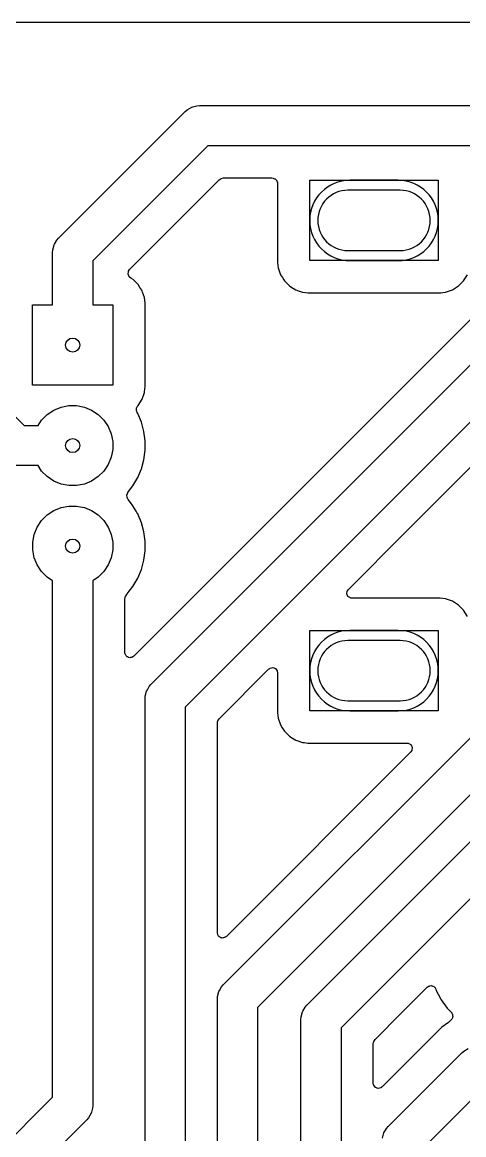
# Model space of a CAD drawing. Header units: millimetres. Extents: x 20 to 124, y -124 to -20.
# Drawn here: x 38.16 to 49.15, y -47.67 to -20 of the extents above; entities that cross this region are included whole.
import ezdxf

# ---------------------------------------------------------------- set-up
doc = ezdxf.new("R2010")
doc.units = ezdxf.units.MM
doc.layers.add('B.Cu', color=153, linetype='CONTINUOUS', true_color=0x4d7fc4)
doc.layers.add('Edge.Cuts', color=254, linetype='CONTINUOUS', true_color=0xd0d2cd)

msp = doc.modelspace()

# ---------------------------------------------------------------- linework, layer by layer
at = {"layer": 'B.Cu', "linetype": 'CONTINUOUS'}
for p, q in [((42.270819, -22.176423), (42.383858, -22.11116)), ((42.383858, -22.11116), (42.410501, -22.10402)), ((42.410501, -22.10402), (42.509937, -22.077377)), ((42.509937, -22.077377), (42.509952, -22.077377)), ((42.509952, -22.077377), (42.5752, -22.0731)), ((42.5752, -22.0731), (81.4994, -22.0731)), ((39.066447, -25.374747), (42.221647, -22.219546)), ((42.221647, -22.219546), (42.270811, -22.17643)), ((42.270811, -22.17643), (42.270819, -22.176423)), ((42.782307, -23.0731), (39.92, -25.935406)), ((81.292294, -23.0731), (42.782307, -23.0731)), ((40.836393, -26.151089), (43.06496, -23.922523)), ((43.06496, -23.922523), (43.09321, -23.901375)), ((43.09321, -23.901375), (43.116302, -23.888767)), ((43.116302, -23.888767), (43.175727, -23.8736)), ((43.175727, -23.8736), (44.37767, -23.8736)), ((44.37767, -23.8736), (44.412606, -23.878623)), ((44.412606, -23.878623), (44.427604, -23.883027)), ((44.427604, -23.883027), (44.442594, -23.892657)), ((44.442594, -23.892657), (44.459675, -23.897667)), ((44.459675, -23.897667), (44.486355, -23.920772)), ((44.486355, -23.920772), (44.487542, -23.922141)), ((44.487542, -23.922141), (44.515018, -23.977002)), ((44.515018, -23.977002), (44.516663, -23.98456)), ((44.516663, -23.98456), (44.5195, -24.010931)), ((44.5195, -24.010931), (44.5195, -25.974966)), ((45.32, -25.93), (45.32, -23.93)), ((45.32, -23.93), (48.52, -23.93)), ((47.52, -23.93), (46.32, -23.93)), ((48.52, -23.93), (48.52, -25.93)), ((52.615372, -24.095442), (40.944788, -35.766026)), ((47.57, -24.18), (46.27, -24.18)), ((41.366647, -36.476247), (53.216447, -24.626447)), ((38.969171, -25.517713), (39.023323, -25.423919)), ((39.023323, -25.423919), (39.023338, -25.423903)), ((39.023338, -25.423903), (39.066447, -25.374747)), ((38.92, -25.7283), (38.924277, -25.663052)), ((38.92, -27.03), (38.92, -25.7283)), ((38.924277, -25.663037), (38.95806, -25.536958)), ((38.924277, -25.663052), (38.924277, -25.663037)), ((38.95806, -25.536958), (38.969171, -25.517713)), ((53.777106, -25.48), (42.2202, -37.036906)), ((46.27, -25.68), (47.57, -25.68)), ((39.92, -25.935406), (39.92, -27.03)), ((44.5195, -25.974966), (44.534627, -26.10923)), ((48.52, -25.93), (45.32, -25.93)), ((46.32, -25.93), (47.52, -25.93)), ((40.797533, -26.266651), (40.806768, -26.197399)), ((40.827203, -26.329903), (40.797533, -26.266651)), ((40.806768, -26.197399), (40.810766, -26.188403)), ((40.810766, -26.188403), (40.836393, -26.151089)), ((44.534627, -26.10923), (44.53463, -26.109252)), ((44.53463, -26.109252), (44.534631, -26.109255)), ((44.534631, -26.109255), (44.59421, -26.279522)), ((44.59421, -26.279522), (44.594213, -26.279527)), ((44.594213, -26.279527), (44.64079, -26.353653)), ((49.149816, -26.432262), (49.245789, -26.279522)), ((40.836403, -26.340304), (40.827203, -26.329903)), ((40.863305, -26.363138), (40.836403, -26.340304)), ((40.92226, -26.400182), (40.863305, -26.363138)), ((40.922262, -26.400184), (40.92226, -26.400182)), ((41.049816, -26.527738), (40.922262, -26.400184)), ((41.094143, -26.598284), (41.049816, -26.527738)), ((44.64079, -26.353653), (44.640791, -26.353654)), ((44.640791, -26.353654), (44.676753, -26.410888)), ((44.676753, -26.410888), (44.690184, -26.432262)), ((44.690184, -26.432262), (44.817738, -26.559816)), ((44.817738, -26.559816), (44.874413, -26.595427)), ((48.869522, -26.655789), (49.022262, -26.559816)), ((49.022262, -26.559816), (49.149816, -26.432262)), ((41.137767, -26.667711), (41.094143, -26.598283)), ((41.094143, -26.598283), (41.094143, -26.598284)), ((41.141345, -26.673406), (41.137767, -26.667711)), ((41.145789, -26.680478), (41.141345, -26.673406)), ((41.157998, -26.715369), (41.145789, -26.680478)), ((41.205366, -26.850737), (41.157998, -26.715369)), ((44.874413, -26.595427), (44.970477, -26.655789)), ((44.970477, -26.655789), (44.970481, -26.65579)), ((44.970481, -26.65579), (45.056277, -26.685812)), ((45.056277, -26.685812), (45.056281, -26.685812)), ((45.056281, -26.685812), (45.064261, -26.688605)), ((45.064261, -26.688605), (45.140745, -26.715368)), ((45.140745, -26.715368), (45.14075, -26.715369)), ((45.14075, -26.715369), (45.217152, -26.723977)), ((45.217152, -26.723977), (45.27504, -26.730499)), ((45.27504, -26.730499), (45.275043, -26.7305)), ((45.275043, -26.7305), (45.275046, -26.7305)), ((45.275046, -26.7305), (45.27613, -26.7305)), ((45.27613, -26.7305), (48.564957, -26.7305)), ((48.564957, -26.7305), (48.57475, -26.7305)), ((48.57475, -26.7305), (48.582345, -26.72854)), ((48.582345, -26.72854), (48.632104, -26.722934)), ((48.632104, -26.722934), (48.692348, -26.716146)), ((48.692348, -26.716146), (48.695808, -26.715952)), ((48.695808, -26.715952), (48.695813, -26.715952)), ((48.695813, -26.715952), (48.698781, -26.715533)), ((48.698781, -26.715533), (48.699253, -26.715368)), ((48.699253, -26.715368), (48.699255, -26.715368)), ((48.699255, -26.715368), (48.869522, -26.655789)), ((38.42, -29.03), (38.42, -27.03)), ((38.42, -27.03), (38.92, -27.03)), ((39.92, -27.03), (40.42, -27.03)), ((40.42, -27.03), (40.42, -29.03)), ((41.205367, -26.850743), (41.205366, -26.850737)), ((41.205368, -26.850745), (41.205367, -26.850743)), ((41.2205, -26.985046), (41.205368, -26.850745)), ((41.2205, -29.074954), (41.2205, -26.985046)), ((35.605853, -27.426447), (38.209407, -30.03)), ((47.689088, -32.700097), (51.955589, -28.433594)), ((40.42, -29.03), (38.42, -29.03)), ((41.145789, -29.379522), (41.205368, -29.209255)), ((41.205368, -29.209255), (41.205546, -29.207682)), ((41.205546, -29.207682), (41.21691, -29.106818)), ((41.21691, -29.106818), (41.2205, -29.074954)), ((38.948603, -29.648079), (39.129715, -29.57306)), ((39.129715, -29.57306), (39.321983, -29.534815)), ((39.321983, -29.534815), (39.518017, -29.534815)), ((39.518017, -29.534815), (39.710285, -29.57306)), ((39.710285, -29.57306), (39.891397, -29.648079)), ((41.009098, -29.662545), (41.012421, -29.592763)), ((41.012421, -29.592763), (41.015322, -29.58438)), ((41.015322, -29.58438), (41.044828, -29.537248)), ((41.044828, -29.537248), (41.049816, -29.532262)), ((41.049816, -29.532262), (41.049817, -29.53226)), ((41.049817, -29.53226), (41.049818, -29.53226)), ((41.049818, -29.53226), (41.145787, -29.379526)), ((41.145787, -29.379524), (41.145789, -29.379522)), ((41.145787, -29.379526), (41.145787, -29.379524)), ((38.64699, -29.895607), (38.785607, -29.75699)), ((38.785607, -29.75699), (38.948603, -29.648079)), ((39.891397, -29.648079), (40.054393, -29.75699)), ((40.054393, -29.75699), (40.19301, -29.895607)), ((41.009565, -29.664473), (41.009098, -29.662545)), ((41.012783, -29.677737), (41.009565, -29.664473)), ((41.025898, -29.7105), (41.012783, -29.677737)), ((41.038284, -29.731951), (41.025898, -29.7105)), ((41.128606, -29.950007), (41.038284, -29.731951)), ((38.209407, -30.03), (38.557191, -30.03)), ((38.557191, -30.03), (38.64699, -29.895607)), ((40.19301, -29.895607), (40.301921, -30.058603)), ((40.301921, -30.058603), (40.37694, -30.239715)), ((41.189693, -30.177986), (41.128606, -29.950007)), ((40.37694, -30.239715), (40.415185, -30.431983)), ((40.415185, -30.431983), (40.415185, -30.628017)), ((41.2205, -30.411989), (41.189693, -30.177986)), ((41.2205, -30.648011), (41.2205, -30.411989)), ((40.415185, -30.628017), (40.37694, -30.820285)), ((41.189693, -30.882014), (41.2205, -30.648011)), ((45.247547, -44.452447), (59.22, -30.479994)), ((40.37694, -30.820285), (40.301921, -31.001397)), ((41.128606, -31.109993), (41.189693, -30.882014)), ((38.557191, -31.03), (38.0023, -31.03)), ((38.64699, -31.164393), (38.557191, -31.03)), ((38.785607, -31.30301), (38.64699, -31.164393)), ((40.19301, -31.164393), (40.054393, -31.30301)), ((40.301921, -31.001397), (40.19301, -31.164393)), ((41.038284, -31.328049), (41.128606, -31.109993)), ((38.948603, -31.411921), (38.785607, -31.30301)), ((39.129715, -31.48694), (38.948603, -31.411921)), ((39.321983, -31.525185), (39.129715, -31.48694)), ((39.518017, -31.525185), (39.321983, -31.525185)), ((39.710285, -31.48694), (39.518017, -31.525185)), ((39.891397, -31.411921), (39.710285, -31.48694)), ((40.054393, -31.30301), (39.891397, -31.411921)), ((40.835995, -31.642283), (40.920273, -31.53245)), ((40.920273, -31.53245), (41.038284, -31.328049)), ((40.770365, -31.754649), (40.772147, -31.745959)), ((40.776177, -31.824274), (40.770365, -31.754649)), ((40.772147, -31.745959), (40.79524, -31.695396)), ((40.779415, -31.832648), (40.776177, -31.824274)), ((40.79524, -31.695396), (40.835995, -31.642283)), ((38.948603, -32.148079), (39.129715, -32.07306)), ((39.129715, -32.07306), (39.321983, -32.034815)), ((39.321983, -32.034815), (39.518017, -32.034815)), ((39.518017, -32.034815), (39.710285, -32.07306)), ((39.710285, -32.07306), (39.891397, -32.148079)), ((40.781815, -31.838857), (40.779415, -31.832648)), ((40.799094, -31.869627), (40.781815, -31.838857)), ((40.860319, -31.949416), (40.799094, -31.869627)), ((40.920272, -32.027548), (40.860319, -31.949416)), ((40.920273, -32.02755), (40.920272, -32.027548)), ((40.996118, -32.158918), (40.920273, -32.02755)), ((38.64699, -32.395607), (38.785607, -32.25699)), ((38.785607, -32.25699), (38.948603, -32.148079)), ((39.891397, -32.148079), (40.054393, -32.25699)), ((40.054393, -32.25699), (40.19301, -32.395607)), ((41.036297, -32.228509), (40.996118, -32.158918)), ((41.037382, -32.230255), (41.036297, -32.228509)), ((41.038162, -32.23166), (41.037382, -32.230255)), ((41.038277, -32.231938), (41.038162, -32.23166)), ((41.03828, -32.231943), (41.038277, -32.231938)), ((41.038282, -32.231948), (41.03828, -32.231943)), ((41.038284, -32.231951), (41.038282, -32.231948)), ((41.128606, -32.450007), (41.038284, -32.231951)), ((38.46306, -32.739715), (38.538079, -32.558603)), ((38.538079, -32.558603), (38.64699, -32.395607)), ((40.19301, -32.395607), (40.301921, -32.558603)), ((40.301921, -32.558603), (40.37694, -32.739715)), ((41.189693, -32.677986), (41.128606, -32.450007)), ((38.424815, -32.931983), (38.46306, -32.739715)), ((38.424815, -33.128017), (38.424815, -32.931983)), ((40.37694, -32.739715), (40.415185, -32.931983)), ((40.415185, -32.931983), (40.415185, -33.128017)), ((41.2205, -32.911989), (41.189693, -32.677986)), ((41.2205, -33.148011), (41.2205, -32.911989)), ((46.281524, -34.10766), (47.689088, -32.700097)), ((38.46306, -33.320285), (38.424815, -33.128017)), ((40.415185, -33.128017), (40.37694, -33.320285)), ((41.189693, -33.382014), (41.2205, -33.148011)), ((38.538079, -33.501397), (38.46306, -33.320285)), ((40.37694, -33.320285), (40.301921, -33.501397)), ((41.128606, -33.609993), (41.189693, -33.382014)), ((38.64699, -33.664393), (38.538079, -33.501397)), ((38.785607, -33.80301), (38.64699, -33.664393)), ((40.19301, -33.664393), (40.054393, -33.80301)), ((40.301921, -33.501397), (40.19301, -33.664393)), ((41.038284, -33.828049), (41.128606, -33.609993)), ((38.92, -33.892808), (38.785607, -33.80301)), ((38.92, -46.739293), (38.92, -33.892808)), ((40.054393, -33.80301), (39.92, -33.892808)), ((39.92, -33.892808), (39.92, -46.9464)), ((40.825195, -34.156358), (40.920273, -34.03245)), ((40.920273, -34.03245), (41.038284, -33.828049)), ((43.168347, -43.948547), (53.302557, -33.814336)), ((40.7205, -34.344982), (40.725522, -34.310049)), ((40.725522, -34.310049), (40.725591, -34.309815)), ((40.725591, -34.309815), (40.732934, -34.284804)), ((40.732934, -34.284804), (40.76423, -34.23206)), ((40.76423, -34.23206), (40.776588, -34.219703)), ((40.776588, -34.219703), (40.776592, -34.219699)), ((40.776592, -34.219699), (40.778141, -34.217681)), ((40.778141, -34.217681), (40.825195, -34.156358)), ((54.273553, -34.257553), (44.0219, -44.509206)), ((46.243285, -34.21996), (46.243599, -34.217773)), ((46.27231, -34.283516), (46.243285, -34.21996)), ((46.243599, -34.217773), (46.253225, -34.150811)), ((46.253225, -34.150811), (46.256415, -34.143824)), ((46.256415, -34.143824), (46.281524, -34.10766)), ((46.331088, -34.32129), (46.27231, -34.283516)), ((40.7205, -35.676578), (40.7205, -34.344982)), ((46.341942, -34.324477), (46.331088, -34.32129)), ((46.376877, -34.3295), (46.341942, -34.324477)), ((48.564954, -34.3295), (46.376877, -34.3295)), ((48.56496, -34.3295), (48.564954, -34.3295)), ((48.564966, -34.3295), (48.56496, -34.3295)), ((48.69923, -34.344627), (48.564966, -34.3295)), ((48.699252, -34.34463), (48.69923, -34.344627)), ((48.699255, -34.344631), (48.699252, -34.34463)), ((48.869522, -34.40421), (48.699255, -34.344631)), ((48.869525, -34.404212), (48.869522, -34.40421)), ((49.022261, -34.500183), (48.869525, -34.404212)), ((49.149815, -34.627737), (49.022261, -34.500183)), ((49.245786, -34.780473), (49.149815, -34.627737)), ((45.32, -37.13), (45.32, -35.13)), ((45.32, -35.13), (48.52, -35.13)), ((47.52, -35.13), (46.32, -35.13)), ((48.52, -35.13), (48.52, -37.13)), ((47.57, -35.38), (46.27, -35.38)), ((40.728313, -35.719898), (40.7205, -35.676578)), ((40.731, -35.727104), (40.728313, -35.719898)), ((40.73101, -35.727117), (40.731, -35.727104)), ((40.747904, -35.758064), (40.73101, -35.727117)), ((40.762181, -35.768755), (40.747904, -35.758064)), ((40.772873, -35.783036), (40.762181, -35.768755)), ((40.789568, -35.789262), (40.772873, -35.783036)), ((40.803832, -35.799943), (40.789568, -35.789262)), ((40.821626, -35.801217), (40.803832, -35.799943)), ((40.838338, -35.80745), (40.821626, -35.801217)), ((40.855749, -35.803661), (40.838338, -35.80745)), ((40.873524, -35.804935), (40.855749, -35.803661)), ((40.88918, -35.796388), (40.873524, -35.804935)), ((40.906611, -35.792596), (40.88918, -35.796388)), ((40.916538, -35.787175), (40.906611, -35.792596)), ((40.944788, -35.766026), (40.916538, -35.787175)), ((55.319999, -35.794206), (46.1011, -45.013106)), ((43.064428, -37.324755), (44.295214, -36.093969)), ((44.295214, -36.093969), (44.323457, -36.072825)), ((44.323457, -36.072825), (44.333391, -36.067401)), ((44.333391, -36.067401), (44.401661, -36.052548)), ((44.401661, -36.052548), (44.467126, -36.076962)), ((44.467126, -36.076962), (44.508999, -36.132894)), ((44.508999, -36.132894), (44.509001, -36.132898)), ((44.509001, -36.132898), (44.511682, -36.140086)), ((44.511682, -36.140086), (44.5195, -36.18342)), ((44.5195, -36.18342), (44.5195, -37.174966)), ((41.277954, -36.604347), (41.323523, -36.525419)), ((41.323523, -36.525419), (41.323538, -36.525403)), ((41.323538, -36.525403), (41.366647, -36.476247)), ((41.2202, -36.8298), (41.224477, -36.764552)), ((41.224477, -36.764537), (41.25826, -36.638458)), ((41.224477, -36.764552), (41.224477, -36.764537)), ((41.25826, -36.638458), (41.277954, -36.604347)), ((41.2202, -49.497993), (41.2202, -36.8298)), ((42.2202, -37.036906), (42.2202, -49.7051)), ((46.27, -36.88), (47.57, -36.88)), ((43.033134, -37.377497), (43.064428, -37.324755)), ((44.5195, -37.174966), (44.534627, -37.30923)), ((44.534627, -37.30923), (44.53463, -37.309252)), ((44.53463, -37.309252), (44.534631, -37.309255)), ((44.534631, -37.309255), (44.59421, -37.479522)), ((48.52, -37.13), (45.32, -37.13)), ((46.32, -37.13), (47.52, -37.13)), ((43.0207, -37.437675), (43.025722, -37.402742)), ((43.0207, -42.650378), (43.0207, -37.437675)), ((43.025722, -37.402742), (43.026915, -37.398679)), ((43.026915, -37.398679), (43.033134, -37.377497)), ((44.59421, -37.479522), (44.594213, -37.479527)), ((44.594213, -37.479527), (44.637204, -37.547946)), ((44.637204, -37.547946), (44.637205, -37.547947)), ((44.637205, -37.547947), (44.690184, -37.632262)), ((44.690184, -37.632262), (44.817738, -37.759816)), ((44.817738, -37.759816), (44.852789, -37.78184)), ((44.852789, -37.78184), (44.970477, -37.855789)), ((44.970477, -37.855789), (44.97048, -37.85579)), ((44.97048, -37.85579), (44.998645, -37.865645)), ((44.998645, -37.865645), (44.998646, -37.865646)), ((44.998646, -37.865646), (44.998647, -37.865646)), ((44.998647, -37.865646), (45.027067, -37.87559)), ((45.027067, -37.87559), (45.140745, -37.915368)), ((47.832472, -38.152342), (43.244988, -42.739826)), ((45.140745, -37.915368), (45.14075, -37.915369)), ((45.14075, -37.915369), (45.140754, -37.915369)), ((45.140754, -37.915369), (45.14077, -37.915372)), ((45.14077, -37.915372), (45.188724, -37.920774)), ((45.188724, -37.920774), (45.231246, -37.925565)), ((45.231246, -37.925565), (45.272068, -37.930164)), ((45.272068, -37.930164), (45.274511, -37.9305)), ((45.274511, -37.9305), (45.275043, -37.9305)), ((45.275043, -37.9305), (45.275046, -37.9305)), ((45.275046, -37.9305), (47.737123, -37.9305)), ((47.737123, -37.9305), (47.77205, -37.935521)), ((47.77205, -37.935521), (47.782903, -37.938707)), ((47.782903, -37.938707), (47.841684, -37.976477)), ((47.857588, -38.116167), (47.832472, -38.152342)), ((47.841684, -37.976477), (47.870713, -38.040031)), ((47.860773, -38.109192), (47.857588, -38.116167)), ((47.860774, -38.10919), (47.860773, -38.109192)), ((47.870713, -38.040031), (47.860774, -38.10919)), ((43.028513, -42.693698), (43.0207, -42.650378)), ((43.0312, -42.700904), (43.028513, -42.693698)), ((43.03121, -42.700917), (43.0312, -42.700904)), ((43.048104, -42.731864), (43.03121, -42.700917)), ((43.062381, -42.742555), (43.048104, -42.731864)), ((43.073073, -42.756836), (43.062381, -42.742555)), ((43.089768, -42.763062), (43.073073, -42.756836)), ((43.104032, -42.773743), (43.089768, -42.763062)), ((43.121826, -42.775017), (43.104032, -42.773743)), ((43.138538, -42.78125), (43.121826, -42.775017)), ((43.155949, -42.777461), (43.138538, -42.78125)), ((43.173724, -42.778735), (43.155949, -42.777461)), ((43.18938, -42.770188), (43.173724, -42.778735)), ((43.206811, -42.766396), (43.18938, -42.770188)), ((43.216738, -42.760975), (43.206811, -42.766396)), ((43.244988, -42.739826), (43.216738, -42.760975)), ((43.075656, -44.083572), (43.125223, -43.997719)), ((43.125223, -43.997719), (43.125238, -43.997703)), ((43.125238, -43.997703), (43.168347, -43.948547)), ((48.239275, -44.007007), (48.267523, -43.985862)), ((48.267523, -43.985862), (48.279706, -43.979209)), ((48.279706, -43.979209), (48.297686, -43.975298)), ((48.297686, -43.975298), (48.300939, -43.97297)), ((48.300939, -43.97297), (48.310633, -43.972482)), ((48.310633, -43.972482), (48.34798, -43.964359)), ((48.34798, -43.964359), (48.362736, -43.969863)), ((48.362736, -43.969863), (48.37072, -43.969462)), ((48.37072, -43.969462), (48.387543, -43.979116)), ((48.387543, -43.979116), (48.413441, -43.988776)), ((48.413441, -43.988776), (48.416125, -43.990785)), ((48.416125, -43.990785), (48.423943, -44.000005)), ((48.423943, -44.000005), (48.43132, -44.004238)), ((43.0219, -44.3021), (43.026177, -44.236852)), ((43.026177, -44.236837), (43.05996, -44.110758)), ((43.026177, -44.236852), (43.026177, -44.236837)), ((43.05996, -44.110758), (43.075656, -44.083572)), ((47.593193, -44.653091), (48.239275, -44.007007)), ((48.43132, -44.004238), (48.451868, -44.032934)), ((48.451868, -44.032934), (48.452776, -44.034684)), ((48.452776, -44.034684), (48.460639, -44.05347)), ((48.460639, -44.05347), (48.47042, -44.083572)), ((48.47042, -44.083572), (48.519394, -44.179687)), ((48.519394, -44.179687), (48.580121, -44.29887)), ((43.0219, -50.258594), (43.0219, -44.3021)), ((44.0219, -44.509206), (44.0219, -50.4657)), ((45.145799, -44.603159), (45.204423, -44.501619)), ((45.204423, -44.501619), (45.204438, -44.501603)), ((45.204438, -44.501603), (45.247547, -44.452447)), ((48.580121, -44.29887), (48.588368, -44.315054)), ((48.588368, -44.315054), (48.588372, -44.315061)), ((48.588372, -44.315061), (48.741065, -44.525224)), ((48.741065, -44.525224), (48.741066, -44.525225)), ((48.741066, -44.525225), (48.741071, -44.525231)), ((48.741071, -44.525231), (48.835554, -44.619714)), ((45.1011, -44.806), (45.105377, -44.740752)), ((45.1011, -58.313993), (45.1011, -44.806)), ((45.105377, -44.740737), (45.13916, -44.614658)), ((45.105377, -44.740752), (45.105377, -44.740737)), ((45.13916, -44.614658), (45.145799, -44.603159)), ((46.945328, -45.300955), (47.593193, -44.653091)), ((48.841884, -44.813953), (48.794947, -44.86089)), ((48.835554, -44.619714), (48.849402, -44.636208)), ((48.853464, -44.80059), (48.841884, -44.813953)), ((48.849402, -44.636208), (48.854836, -44.643959)), ((48.854337, -44.799424), (48.853464, -44.80059)), ((48.871254, -44.768449), (48.854337, -44.799424)), ((48.854836, -44.643959), (48.855845, -44.646945)), ((48.855845, -44.646945), (48.856701, -44.647965)), ((48.856701, -44.647965), (48.858884, -44.651963)), ((48.858884, -44.651963), (48.858, -44.652445)), ((48.858, -44.652445), (48.866472, -44.666722)), ((48.866472, -44.666722), (48.867138, -44.666419)), ((48.867138, -44.666419), (48.868403, -44.669189)), ((48.868403, -44.669189), (48.868552, -44.670228)), ((48.868552, -44.670228), (48.869473, -44.67178)), ((48.870514, -44.674569), (48.869245, -44.675042)), ((48.869245, -44.675042), (48.871374, -44.689836)), ((48.869473, -44.67178), (48.870514, -44.674569)), ((48.872527, -44.750669), (48.871254, -44.768449)), ((48.871374, -44.689836), (48.876244, -44.698757)), ((48.876109, -44.741066), (48.872527, -44.750669)), ((48.877202, -44.710152), (48.875357, -44.717518)), ((48.875357, -44.717518), (48.877509, -44.732473)), ((48.876244, -44.698757), (48.875738, -44.70582)), ((48.875738, -44.70582), (48.877202, -44.710152)), ((48.877918, -44.741326), (48.876109, -44.741066)), ((48.877509, -44.732473), (48.878859, -44.73257)), ((48.87835, -44.738316), (48.877918, -44.741326)), ((48.878759, -44.733966), (48.878012, -44.735967)), ((48.878012, -44.735967), (48.87835, -44.738316)), ((48.878859, -44.73257), (48.878759, -44.733966)), ((46.1011, -45.013106), (46.1011, -58.5211)), ((48.610064, -44.998048), (47.125888, -46.482226)), ((48.610084, -44.99803), (48.610064, -44.998048)), ((48.772758, -44.879842), (48.610084, -44.99803)), ((48.78041, -44.873809), (48.772758, -44.879842)), ((48.787803, -44.867494), (48.78041, -44.873809)), ((48.794947, -44.86089), (48.787803, -44.867494)), ((46.9016, -45.413875), (46.906622, -45.378942)), ((46.906622, -45.378942), (46.914034, -45.353697)), ((46.914034, -45.353697), (46.945328, -45.300955)), ((46.9016, -46.392778), (46.9016, -45.413875)), ((47.272047, -47.468147), (49.103747, -45.636447)), ((49.103747, -45.636447), (49.152903, -45.593338)), ((49.152903, -45.593338), (49.152919, -45.593323)), ((49.152919, -45.593323), (49.265958, -45.52806)), ((46.909413, -46.436098), (46.9016, -46.392778)), ((46.9121, -46.443304), (46.909413, -46.436098)), ((46.953973, -46.499236), (46.9121, -46.443304)), ((47.125888, -46.482226), (47.10041, -46.5013)), ((27.647534, -58.011759), (38.92, -46.739293)), ((47.019438, -46.52365), (46.953973, -46.499236)), ((47.087711, -46.508796), (47.019438, -46.52365)), ((47.097638, -46.503375), (47.087711, -46.508796)), ((47.10041, -46.5013), (47.097638, -46.503375)), ((49.488689, -46.665716), (48.1256, -48.028806)), ((39.915723, -47.011663), (39.889421, -47.109821)), ((39.92, -46.9464), (39.915723, -47.011647)), ((39.915723, -47.011647), (39.915723, -47.011663)), ((39.773553, -47.299954), (28.029953, -59.043553)), ((39.816668, -47.250789), (39.773553, -47.299954)), ((39.816677, -47.250781), (39.816668, -47.250789)), ((39.88194, -47.137742), (39.816677, -47.250781)), ((39.889421, -47.109821), (39.88194, -47.137742)), ((47.16366, -47.630358), (47.228923, -47.517319)), ((47.228923, -47.517319), (47.228938, -47.517303)), ((47.228938, -47.517303), (47.272047, -47.468147)), ((47.129877, -47.756437), (47.16366, -47.630358))]:
    msp.add_line(p, q, dxfattribs=at)
at = {"layer": 'B.Cu'}
for centre in [(39.42, -28.03), (39.42, -28.03), (39.42, -30.53), (39.42, -30.53), (39.42, -33.03), (39.42, -33.03)]:
    msp.add_circle(centre, 0.175, dxfattribs=at)
for centre, radius, start, end in [((46.32, -24.93), 1, 90, 270), ((47.52, -24.93), 1, -90, 90), ((46.27, -24.93), 0.75, 90, 270), ((47.57, -24.93), 0.75, -90, 90), ((46.32, -36.13), 1, 90, 270), ((47.52, -36.13), 1, -90, 90), ((46.27, -36.13), 0.75, 90, 270), ((47.57, -36.13), 0.75, -90, 90)]:
    msp.add_arc(centre, radius, start, end, dxfattribs=at)
at = {"layer": 'Edge.Cuts', "linetype": 'CONTINUOUS'}
msp.add_line((20, -20), (124, -20), dxfattribs=at)

doc.saveas('drawing.dxf')
